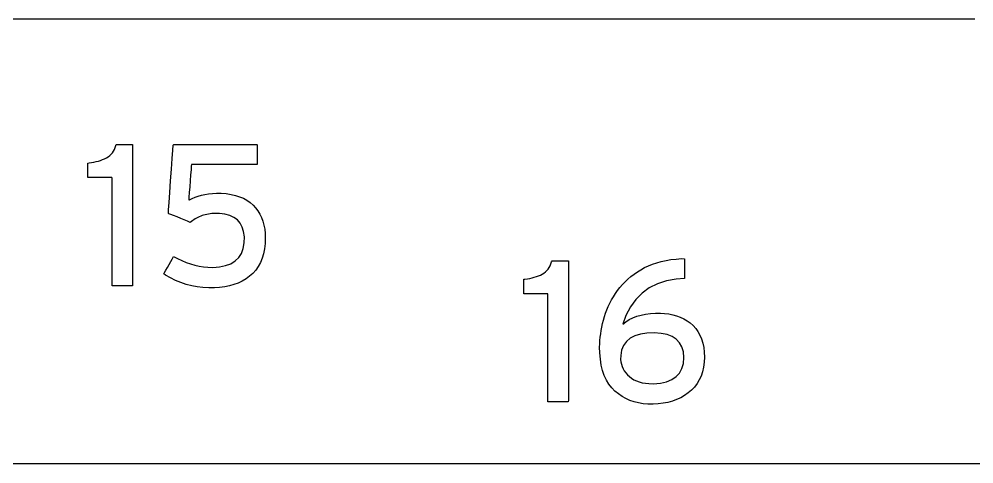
# Model space of a CAD drawing. Extents: x 1 to 47.7, y 0.2 to 35.
# Drawn here: x 30.941 to 31.599, y 10.665 to 10.971 of the extents above; entities that cross this region are included whole.
import ezdxf

# ---------------------------------------------------------------- set-up
doc = ezdxf.new("R2010")
doc.units = 0
doc.header["$MEASUREMENT"] = 0
doc.layers.add('6_1__EMPTY_IO_BOARD_POSITI', color=7, linetype='CONTINUOUS')
doc.layers.add('8_0_____DWG', color=7, linetype='CONTINUOUS')

msp = doc.modelspace()

# ---------------------------------------------------------------- linework, layer by layer
at = {"layer": '6_1__EMPTY_IO_BOARD_POSITI'}
msp.add_lwpolyline([(31.59913, 10.97103), (31.55649, 10.97103), (31.50964, 10.97103), (31.45875, 10.97103), (31.40397, 10.97103), (31.34545, 10.97103), (31.28335, 10.97103), (31.21782, 10.97103), (31.149, 10.97103), (31.07706, 10.97103), (31.00215, 10.97103), (30.92441, 10.97103), (30.84401, 10.97103), (30.7611, 10.97103), (30.67582, 10.97103), (30.58834, 10.97103), (30.4988, 10.97103), (30.40736, 10.97103), (30.21939, 10.97103), (30.02564, 10.97103), (29.82735, 10.97103), (29.62573, 10.97103), (29.21743, 10.97103), (28.81052, 10.97103)], dxfattribs=at)
at = {"layer": '8_0_____DWG'}
for points in [[(31.00529, 10.78748), (31.00529, 10.79033), (31.00529, 10.79792), (31.00529, 10.80878), (31.00529, 10.82146), (31.00529, 10.83451), (31.00529, 10.84646), (31.00529, 10.85587), (31.00529, 10.86127), (31.00512, 10.86201), (31.00391, 10.86201), (31.00181, 10.86201), (30.99913, 10.86201), (30.99621, 10.86201), (30.99336, 10.86201), (30.99093, 10.86201), (30.98923, 10.86201), (30.98859, 10.86201), (30.98859, 10.8624), (30.98859, 10.86342), (30.98859, 10.86488), (30.98859, 10.86659), (30.98859, 10.86835), (30.98859, 10.86996), (30.98859, 10.87122), (30.98859, 10.87195), (30.98946, 10.87212), (30.99115, 10.87231), (30.99278, 10.87257), (30.99435, 10.8729), (30.99587, 10.87329), (30.99733, 10.87374), (30.99872, 10.87427), (31.00006, 10.87485), (31.00134, 10.87551), (31.00253, 10.87621), (31.00361, 10.87701), (31.00458, 10.87792), (31.00544, 10.87892), (31.00619, 10.88002), (31.00684, 10.88122), (31.00738, 10.88252), (31.00781, 10.88393), (31.0081, 10.88466), (31.00893, 10.88466), (31.01037, 10.88466), (31.0122, 10.88466), (31.01419, 10.88466), (31.01614, 10.88466), (31.0178, 10.88466), (31.01896, 10.88466), (31.0194, 10.88466), (31.0194, 10.88095), (31.0194, 10.87105), (31.0194, 10.85689), (31.0194, 10.84036), (31.0194, 10.82334), (31.0194, 10.80776), (31.0194, 10.79549), (31.0194, 10.78845), (31.01925, 10.78748), (31.01823, 10.78748), (31.01645, 10.78748), (31.01419, 10.78748), (31.01172, 10.78748), (31.00932, 10.78748), (31.00727, 10.78748), (31.00583, 10.78748)], [(31.11074, 10.82048), (31.11058, 10.81659), (31.11016, 10.81293), (31.10947, 10.80951), (31.10853, 10.80632), (31.10732, 10.80338), (31.10586, 10.80067), (31.10413, 10.7982), (31.10215, 10.79596), (31.09991, 10.79397), (31.09747, 10.7922), (31.09487, 10.79065), (31.0921, 10.78931), (31.08916, 10.7882), (31.08605, 10.78731), (31.08276, 10.78664), (31.07931, 10.78619), (31.07568, 10.78596), (31.07181, 10.78595), (31.06783, 10.78618), (31.06392, 10.78667), (31.06009, 10.7874), (31.05632, 10.78838), (31.05262, 10.78962), (31.04899, 10.7911), (31.04543, 10.79283), (31.04195, 10.79481), (31.04091, 10.79572), (31.04145, 10.79666), (31.04231, 10.79818), (31.04339, 10.80007), (31.04455, 10.80211), (31.04568, 10.8041), (31.04665, 10.80581), (31.04735, 10.80703), (31.04764, 10.80756), (31.05025, 10.80614), (31.0532, 10.80471), (31.05616, 10.80348), (31.05915, 10.80243), (31.06215, 10.80157), (31.06518, 10.8009), (31.06822, 10.80042), (31.07128, 10.80012), (31.07457, 10.80003), (31.07929, 10.8004), (31.08343, 10.80127), (31.08699, 10.80263), (31.08999, 10.8045), (31.09241, 10.80686), (31.09425, 10.80972), (31.09552, 10.81308), (31.09622, 10.81695), (31.09631, 10.82109), (31.09583, 10.82468), (31.09487, 10.82782), (31.09343, 10.83051), (31.09152, 10.83274), (31.08914, 10.83452), (31.08628, 10.83585), (31.08294, 10.83673), (31.07913, 10.83715), (31.07655, 10.83719), (31.07525, 10.83715), (31.074, 10.83707), (31.07278, 10.83695), (31.07159, 10.83679), (31.07045, 10.8366), (31.06934, 10.83636), (31.06827, 10.83609), (31.06724, 10.83577), (31.06625, 10.83539), (31.06529, 10.83496), (31.06434, 10.8345), (31.06342, 10.83401), (31.06251, 10.83349), (31.06162, 10.83293), (31.06074, 10.83235), (31.05989, 10.83173), (31.05905, 10.83108), (31.05851, 10.8313), (31.05707, 10.83189), (31.05499, 10.83274), (31.05254, 10.83373), (31.04998, 10.83478), (31.04759, 10.83575), (31.04563, 10.83655), (31.04436, 10.83706), (31.04403, 10.83729), (31.0442, 10.8397), (31.04454, 10.84478), (31.04501, 10.85169), (31.04554, 10.85958), (31.04609, 10.86761), (31.04658, 10.87494), (31.04697, 10.88072), (31.0472, 10.88412), (31.04767, 10.88466), (31.05143, 10.88466), (31.0582, 10.88466), (31.06698, 10.88466), (31.07672, 10.88466), (31.08641, 10.88466), (31.09501, 10.88466), (31.1015, 10.88466), (31.10486, 10.88466), (31.1051, 10.88444), (31.1051, 10.88336), (31.1051, 10.88161), (31.1051, 10.87944), (31.1051, 10.87709), (31.1051, 10.87482), (31.1051, 10.87285), (31.1051, 10.87144), (31.1051, 10.87084), (31.1038, 10.87084), (31.09972, 10.87084), (31.09363, 10.87084), (31.08633, 10.87084), (31.07863, 10.87084), (31.07133, 10.87084), (31.06524, 10.87084), (31.06115, 10.87084), (31.05985, 10.87082), (31.05977, 10.86975), (31.05959, 10.86724), (31.05932, 10.86373), (31.05902, 10.85966), (31.05871, 10.85547), (31.05842, 10.85159), (31.05818, 10.84847), (31.05804, 10.84654), (31.05861, 10.8465), (31.06048, 10.84751), (31.06247, 10.8484), (31.06459, 10.84916), (31.06684, 10.8498), (31.06921, 10.85032), (31.07171, 10.85071), (31.07433, 10.85098), (31.07707, 10.85113), (31.08036, 10.85111), (31.08385, 10.85085), (31.08712, 10.85037), (31.09019, 10.84968), (31.09304, 10.84877), (31.09567, 10.84765), (31.0981, 10.84631), (31.10031, 10.84475), (31.1023, 10.84298), (31.10407, 10.84102), (31.10563, 10.83892), (31.10699, 10.83668), (31.10814, 10.83432), (31.10907, 10.83182), (31.1098, 10.82918), (31.11033, 10.82642), (31.11064, 10.82352)], [(31.41313, 10.73827), (31.41293, 10.73472), (31.41247, 10.73138), (31.41175, 10.72824), (31.41075, 10.7253), (31.4095, 10.72257), (31.40797, 10.72003), (31.40618, 10.7177), (31.40413, 10.71557), (31.40181, 10.71364), (31.39933, 10.7119), (31.3967, 10.71038), (31.39391, 10.70908), (31.39096, 10.70801), (31.38787, 10.70715), (31.38462, 10.70651), (31.38122, 10.7061), (31.37767, 10.7059), (31.37416, 10.70593), (31.37084, 10.7062), (31.36766, 10.70672), (31.36462, 10.70748), (31.36171, 10.70848), (31.35893, 10.70973), (31.35629, 10.71123), (31.35378, 10.71296), (31.3514, 10.71495), (31.34917, 10.71718), (31.34721, 10.71971), (31.34551, 10.72254), (31.34408, 10.72566), (31.34291, 10.72909), (31.34201, 10.73281), (31.34137, 10.73683), (31.34101, 10.74115), (31.3409, 10.74519), (31.34096, 10.74744), (31.3411, 10.74971), (31.34131, 10.75201), (31.34161, 10.75432), (31.34198, 10.75667), (31.34243, 10.75903), (31.34296, 10.76142), (31.34357, 10.76383), (31.34425, 10.76623), (31.34503, 10.76859), (31.3459, 10.77092), (31.34687, 10.77321), (31.34794, 10.77547), (31.3491, 10.77771), (31.35036, 10.77991), (31.35171, 10.78208), (31.35316, 10.78423), (31.35478, 10.7863), (31.35652, 10.7883), (31.35837, 10.79021), (31.36033, 10.79203), (31.3624, 10.79377), (31.36458, 10.79542), (31.36688, 10.797), (31.36928, 10.79848), (31.3718, 10.79989), (31.37447, 10.80117), (31.37729, 10.8023), (31.38025, 10.80329), (31.38335, 10.80414), (31.38661, 10.80485), (31.39, 10.80541), (31.39355, 10.80583), (31.39723, 10.8061), (31.39928, 10.80607), (31.39928, 10.80516), (31.39928, 10.80351), (31.39928, 10.8014), (31.39928, 10.79907), (31.39928, 10.79676), (31.39928, 10.79474), (31.39928, 10.79324), (31.39928, 10.79252), (31.39363, 10.79205), (31.38683, 10.79078), (31.38065, 10.78874), (31.37509, 10.78593), (31.37014, 10.78235), (31.36582, 10.77799), (31.36211, 10.77286), (31.35902, 10.76695), (31.35687, 10.76095), (31.359, 10.76262), (31.36131, 10.76409), (31.36382, 10.76536), (31.36653, 10.76641), (31.36942, 10.76726), (31.37251, 10.7679), (31.37579, 10.76834), (31.37926, 10.76857), (31.38267, 10.76859), (31.38564, 10.76842), (31.38849, 10.76806), (31.39123, 10.7675), (31.39386, 10.76675), (31.39637, 10.7658), (31.39877, 10.76467), (31.40104, 10.76333), (31.40321, 10.76181), (31.40523, 10.76005), (31.40703, 10.75807), (31.40859, 10.75587), (31.40993, 10.75347), (31.41103, 10.75085), (31.4119, 10.74802), (31.41254, 10.74498), (31.41295, 10.74173)], [(31.3053, 10.70744), (31.3053, 10.7103), (31.3053, 10.71788), (31.3053, 10.72874), (31.3053, 10.74143), (31.3053, 10.75447), (31.3053, 10.76643), (31.3053, 10.77583), (31.3053, 10.78123), (31.30513, 10.78198), (31.30392, 10.78198), (31.30181, 10.78198), (31.29914, 10.78198), (31.29621, 10.78198), (31.29337, 10.78198), (31.29094, 10.78198), (31.28924, 10.78198), (31.2886, 10.78198), (31.2886, 10.78236), (31.2886, 10.78338), (31.2886, 10.78484), (31.2886, 10.78655), (31.2886, 10.78831), (31.2886, 10.78992), (31.2886, 10.79119), (31.2886, 10.79191), (31.28947, 10.79208), (31.29116, 10.79228), (31.29279, 10.79254), (31.29436, 10.79286), (31.29588, 10.79325), (31.29734, 10.79371), (31.29873, 10.79423), (31.30007, 10.79482), (31.30135, 10.79547), (31.30254, 10.79617), (31.30361, 10.79698), (31.30458, 10.79788), (31.30545, 10.79888), (31.3062, 10.79998), (31.30685, 10.80119), (31.30739, 10.80249), (31.30782, 10.80389), (31.30811, 10.80463), (31.30894, 10.80463), (31.31038, 10.80463), (31.31221, 10.80463), (31.3142, 10.80463), (31.31614, 10.80463), (31.31781, 10.80463), (31.31897, 10.80463), (31.3194, 10.80463), (31.3194, 10.80091), (31.3194, 10.79102), (31.3194, 10.77685), (31.3194, 10.76032), (31.3194, 10.74331), (31.3194, 10.72772), (31.3194, 10.71546), (31.3194, 10.70841), (31.31926, 10.70744), (31.31824, 10.70744), (31.31646, 10.70744), (31.3142, 10.70744), (31.31173, 10.70744), (31.30933, 10.70744), (31.30727, 10.70744), (31.30584, 10.70744)], [(31.39889, 10.738), (31.39851, 10.7419), (31.39752, 10.7453), (31.3959, 10.74818), (31.39367, 10.75055), (31.39081, 10.75241), (31.38734, 10.75376), (31.38324, 10.75459), (31.37853, 10.75492), (31.37345, 10.75476), (31.36895, 10.7541), (31.36509, 10.75293), (31.36187, 10.75124), (31.35929, 10.74905), (31.35734, 10.74635), (31.35604, 10.74314), (31.35537, 10.73942), (31.35531, 10.73673), (31.35549, 10.73502), (31.35583, 10.73337), (31.35634, 10.73179), (31.35701, 10.73028), (31.35785, 10.72884), (31.35885, 10.72747), (31.36002, 10.72617), (31.36135, 10.72492), (31.36283, 10.72376), (31.36446, 10.72276), (31.36623, 10.72191), (31.36815, 10.72122), (31.37022, 10.72068), (31.37243, 10.72029), (31.37479, 10.72006), (31.37785, 10.72001), (31.38275, 10.72044), (31.38701, 10.72139), (31.39061, 10.72286), (31.39357, 10.72485), (31.39587, 10.72735), (31.39753, 10.73038), (31.39853, 10.73393)]]:
    msp.add_lwpolyline(points, close=True, dxfattribs=at)
msp.add_lwpolyline([(31.74389, 10.66478), (31.56011, 10.66478), (31.37785, 10.66478), (31.19722, 10.66478), (31.0183, 10.66478), (30.84119, 10.66478), (30.66598, 10.66478), (30.49278, 10.66478), (30.32168, 10.66478)], dxfattribs=at)

doc.saveas('drawing.dxf')
